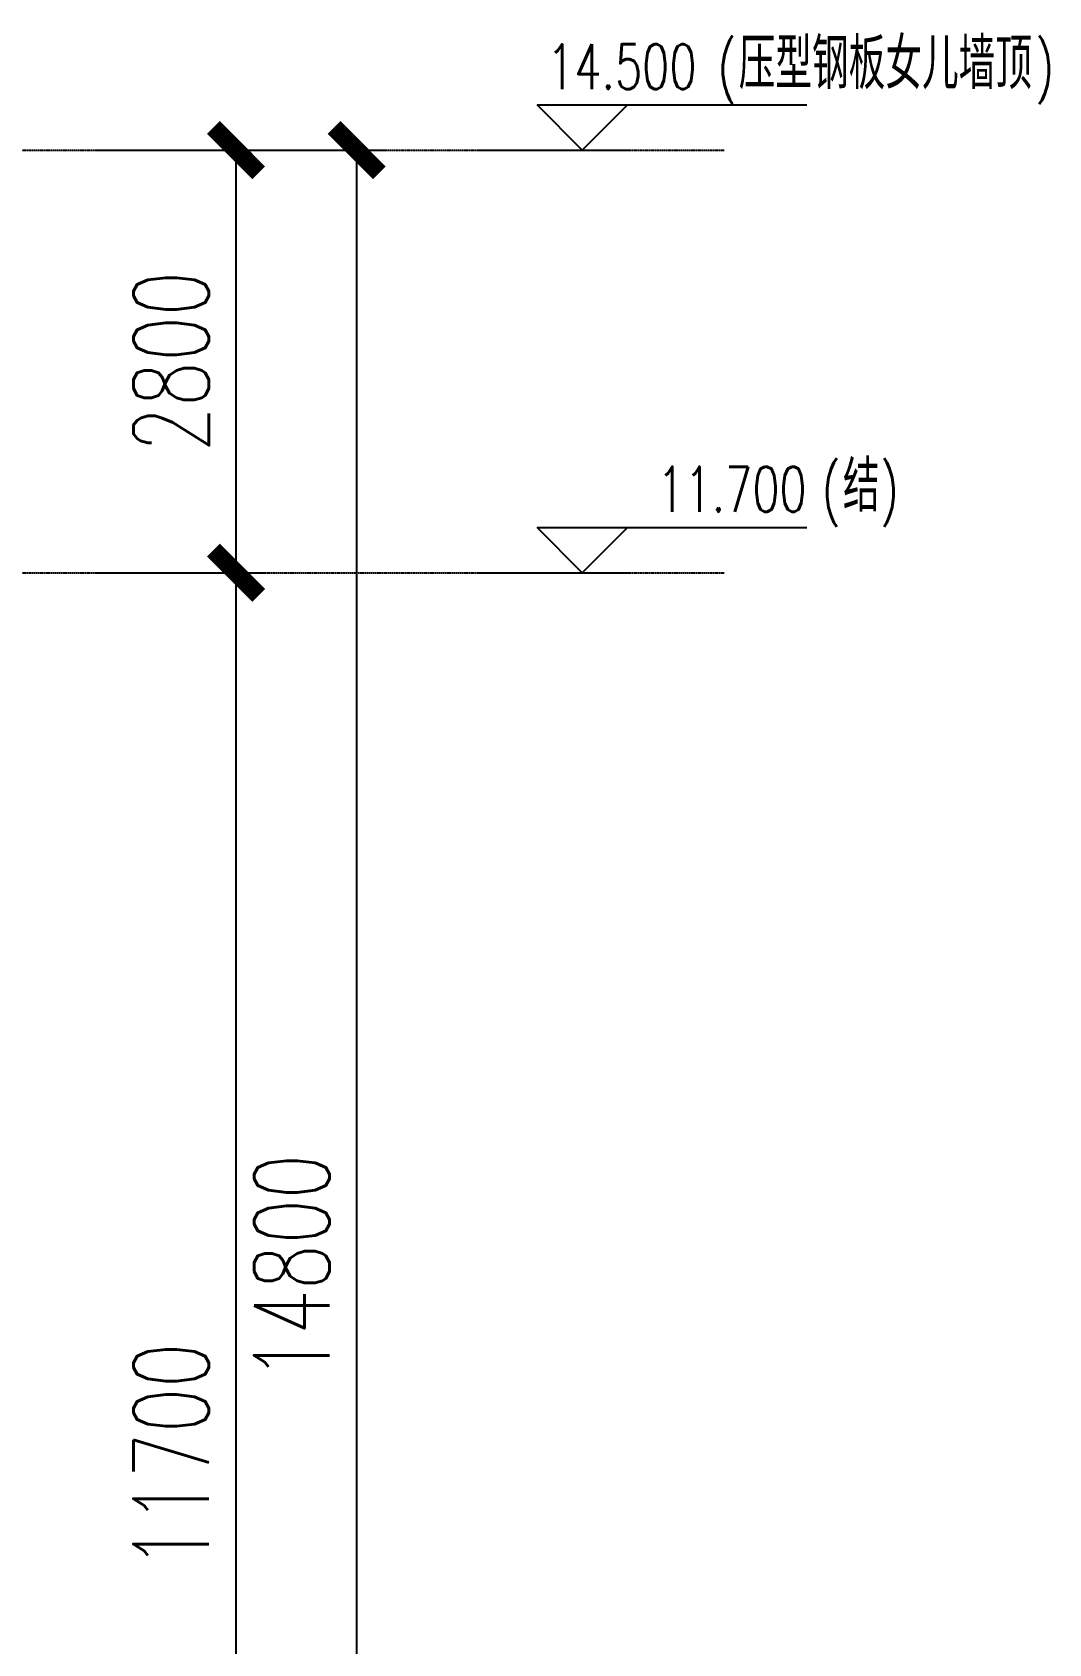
# Model space of a CAD drawing. Extents: x 220580 to 2027826, y -309201 to 71987.
# Drawn here: x 406049 to 412788, y -160675 to -149998 of the extents above; entities that cross this region are included whole.
import ezdxf

# ---------------------------------------------------------------- set-up
doc = ezdxf.new("R2010")
doc.units = 0
doc.linetypes.add('__DASH', pattern=[0.35, 0.25, -0.1])
doc.linetypes.add('DOTE', pattern=[2.42, 2, -0.2, 0.02, -0.2])
for name, color, linetype in [('A-AXIS-DOTE', 14, 'DOTE'), ('DIM', 173, 'Continuous'), ('DIM_ELEV', 3, 'Continuous'), ('PUB_TEXT', 7, 'Continuous')]:
    doc.layers.add(name, color=color, linetype=linetype)
doc.styles.add('_TCH_DIM', font='SIMPLEX', dxfattribs={"bigfont": 'GBCBIG'})
doc.styles.add('DHTEXT-1', font='ROMANS.shx', dxfattribs={"width": 0.7, "bigfont": 'CHINESE.shx'})
doc.dimstyles.new('ZN200', dxfattribs={"dimscale": 200, "dimtxt": 2.5, "dimasz": 1.5, "dimexe": 1, "dimexo": 2, "dimgap": 0.9, "dimtad": 1, "dimdec": 0, "dimdsep": 46, "dimtxsty": 'DHTEXT-1', "dimblk": 'ARCHTICK', "dimcen": 2.5, "dimclrd": 173, "dimclre": 173, "dimclrt": 7, "dimazin": 2, "dimtfac": 1, "dimtdec": 0, "dimtix": 1, "dimtmove": 2, "dimatfit": 3, "dimfxl": 0, "dimtolj": 1, "dimtzin": 0, "dimarcsym": 0})

# ---------------------------------------------------------------- blocks, each defined once
blk = doc.blocks.new('_ArchTick')
at = {"color": 0, "linetype": 'ByBlock', "const_width": 0.4}
blk.add_lwpolyline([(-0.5, -0.5), (0.5, 0.5)], dxfattribs=at)
blk = doc.blocks.new('*D574')
at = {"layer": 'Defpoints', "color": 0, "ltscale": 2, "transparency": 16777216}
for p in [(406067, -153579), (407400, -153579), (406067, -165279)]:
    blk.add_point(p, dxfattribs=at)
at = {"layer": 'DIM', "color": 173, "linetype": 'ByBlock', "lineweight": -2, "ltscale": 2, "transparency": 16777216}
for p, q in [((406467, -153579), (407600, -153579)), ((407400, -165279), (407400, -153579)), ((406467, -165279), (407600, -165279))]:
    blk.add_line(p, q, dxfattribs=at)
at = {"layer": 'DIM', "color": 173, "lineweight": -2, "ltscale": 2, "transparency": 16777216, "xscale": 300, "yscale": 300, "zscale": 300}
for p, rotation in [((407400, -153579), 90), ((407400, -165279), 270)]:
    blk.add_blockref('_ArchTick', p, dxfattribs=dict(at, rotation=rotation))
at = {"layer": 'DIM', "color": 7, "ltscale": 2, "transparency": 16777216, "insert": (406970, -159429), "char_height": 500, "attachment_point": 5, "rotation": 90, "style": 'DHTEXT-1'}
blk.add_mtext('\\A1;11700', dxfattribs=at)
blk = doc.blocks.new('*D575')
at = {"layer": 'Defpoints', "color": 0, "ltscale": 2, "transparency": 16777216}
for p in [(406067, -150779), (407400, -150779), (406067, -153579)]:
    blk.add_point(p, dxfattribs=at)
at = {"layer": 'DIM', "color": 173, "linetype": 'ByBlock', "lineweight": -2, "ltscale": 2, "transparency": 16777216}
for p, q in [((406467, -150779), (407600, -150779)), ((407400, -153579), (407400, -150779)), ((406467, -153579), (407600, -153579))]:
    blk.add_line(p, q, dxfattribs=at)
at = {"layer": 'DIM', "color": 173, "lineweight": -2, "ltscale": 2, "transparency": 16777216, "xscale": 300, "yscale": 300, "zscale": 300}
for p, rotation in [((407400, -150779), 90), ((407400, -153579), 270)]:
    blk.add_blockref('_ArchTick', p, dxfattribs=dict(at, rotation=rotation))
at = {"layer": 'DIM', "color": 7, "ltscale": 2, "transparency": 16777216, "insert": (406970, -152179), "char_height": 500, "attachment_point": 5, "rotation": 90, "style": 'DHTEXT-1'}
blk.add_mtext('\\A1;2800', dxfattribs=at)
blk = doc.blocks.new('*D576')
at = {"layer": 'Defpoints', "color": 0, "ltscale": 2, "transparency": 16777216}
for p in [(406867, -150779), (408200, -150779), (406867, -165579)]:
    blk.add_point(p, dxfattribs=at)
at = {"layer": 'DIM', "color": 173, "linetype": 'ByBlock', "lineweight": -2, "ltscale": 2, "transparency": 16777216}
for p, q in [((407267, -150779), (408400, -150779)), ((408200, -165579), (408200, -150779)), ((407267, -165579), (408400, -165579))]:
    blk.add_line(p, q, dxfattribs=at)
at = {"layer": 'DIM', "color": 173, "lineweight": -2, "ltscale": 2, "transparency": 16777216, "xscale": 300, "yscale": 300, "zscale": 300}
for p, rotation in [((408200, -150779), 90), ((408200, -165579), 270)]:
    blk.add_blockref('_ArchTick', p, dxfattribs=dict(at, rotation=rotation))
at = {"layer": 'DIM', "color": 7, "ltscale": 2, "transparency": 16777216, "insert": (407770, -158179), "char_height": 500, "attachment_point": 5, "rotation": 90, "style": 'DHTEXT-1'}
blk.add_mtext('\\A1;14800', dxfattribs=at)

msp = doc.modelspace()

# ---------------------------------------------------------------- linework, layer by layer
at = {"layer": 'A-AXIS-DOTE', "linetype": '__DASH', "ltscale": 2}
for p, q in [((401269.5, -150779.4), (410637.2, -150779.4)), ((401269.5, -153579.4), (410637.2, -153579.4))]:
    msp.add_line(p, q, dxfattribs=at)
at = {"layer": 'DIM_ELEV'}
for p, q in [((409695.4, -150779.4), (409395.4, -150479.4)), ((409395.4, -150479.4), (411183.4, -150479.4)), ((409695.4, -150779.4), (409995.4, -150479.4)), ((408995.4, -150779.4), (409995.4, -150779.4)), ((409695.4, -153579.4), (409395.4, -153279.4)), ((409395.4, -153279.4), (411183.4, -153279.4)), ((409695.4, -153579.4), (409995.4, -153279.4)), ((408995.4, -153579.4), (409995.4, -153579.4))]:
    msp.add_line(p, q, dxfattribs=at)

# ---------------------------------------------------------------- texts
at = {"layer": 'PUB_TEXT', "style": '_TCH_DIM'}
for s, height, p in [('压型钢板女儿墙顶', 337.59, (410732.5, -150374.4)), ('结', 337.6, (411423.4, -153174.4))]:
    msp.add_text(s, height=height, dxfattribs=at).set_placement(p)
at = {"layer": 'PUB_TEXT', "style": '_TCH_DIM', "width": 0.705882}
for s, p in [('14.500', (409462.5, -150374.4)), ('(', (410592.5, -150374.4)), (')', (412698.5, -150374.4)), ('11.700', (410193.4, -153174.4)), ('(', (411283.4, -153174.4)), (')', (411669.1, -153174.4))]:
    msp.add_text(s, height=297.5, dxfattribs=at).set_placement(p)

# ---------------------------------------------------------------- dimensions: what is measured, and where the dimension line sits
at = {"layer": 'DIM', "ltscale": 2}
for p1, p2, picture, middle in [((406067.1, -153579.4), (406067.1, -150779.4), '*D575', (406970.4, -152179.4)), ((406867.1, -165579.4), (406867.1, -150779.4), '*D576', (407770.4, -158179.4)), ((406067.1, -165279.4), (406067.1, -153579.4), '*D574', (406970.4, -159429.4))]:
    dim = msp.add_aligned_dim(p1=p1, p2=p2, distance=-1333.3, dimstyle='ZN200', dxfattribs=at)
    dim.commit()
    dim.dimension.update_dxf_attribs({"geometry": picture, "text_midpoint": middle})

doc.saveas('drawing.dxf')
